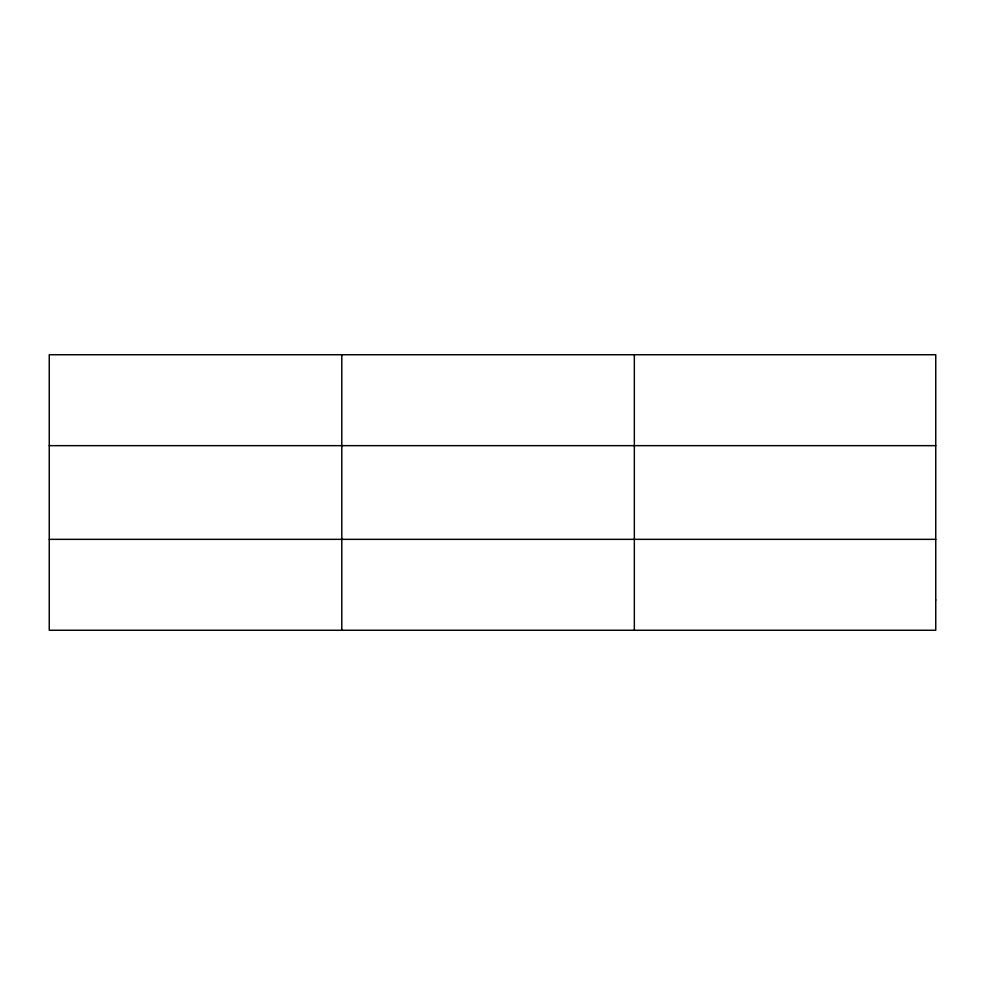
<?xml version="1.0" encoding="UTF-8"?>
<svg xmlns="http://www.w3.org/2000/svg" width="985" height="985" viewBox="0 0 985 985"><rect width="100%" height="100%" fill="white"/><g stroke="black" fill="none" stroke-linecap="round" stroke-linejoin="round"><path stroke-width="1.48" d="M341.795 354.735L341.795 630.265M634.34 354.735L634.34 630.265M49.25 445.663L935.75 445.663M49.25 539.337L935.75 539.337M935.75 599.963L935.75 630.265L49.25 630.265L49.25 354.735L935.75 354.735L935.75 599.963"/></g></svg>
